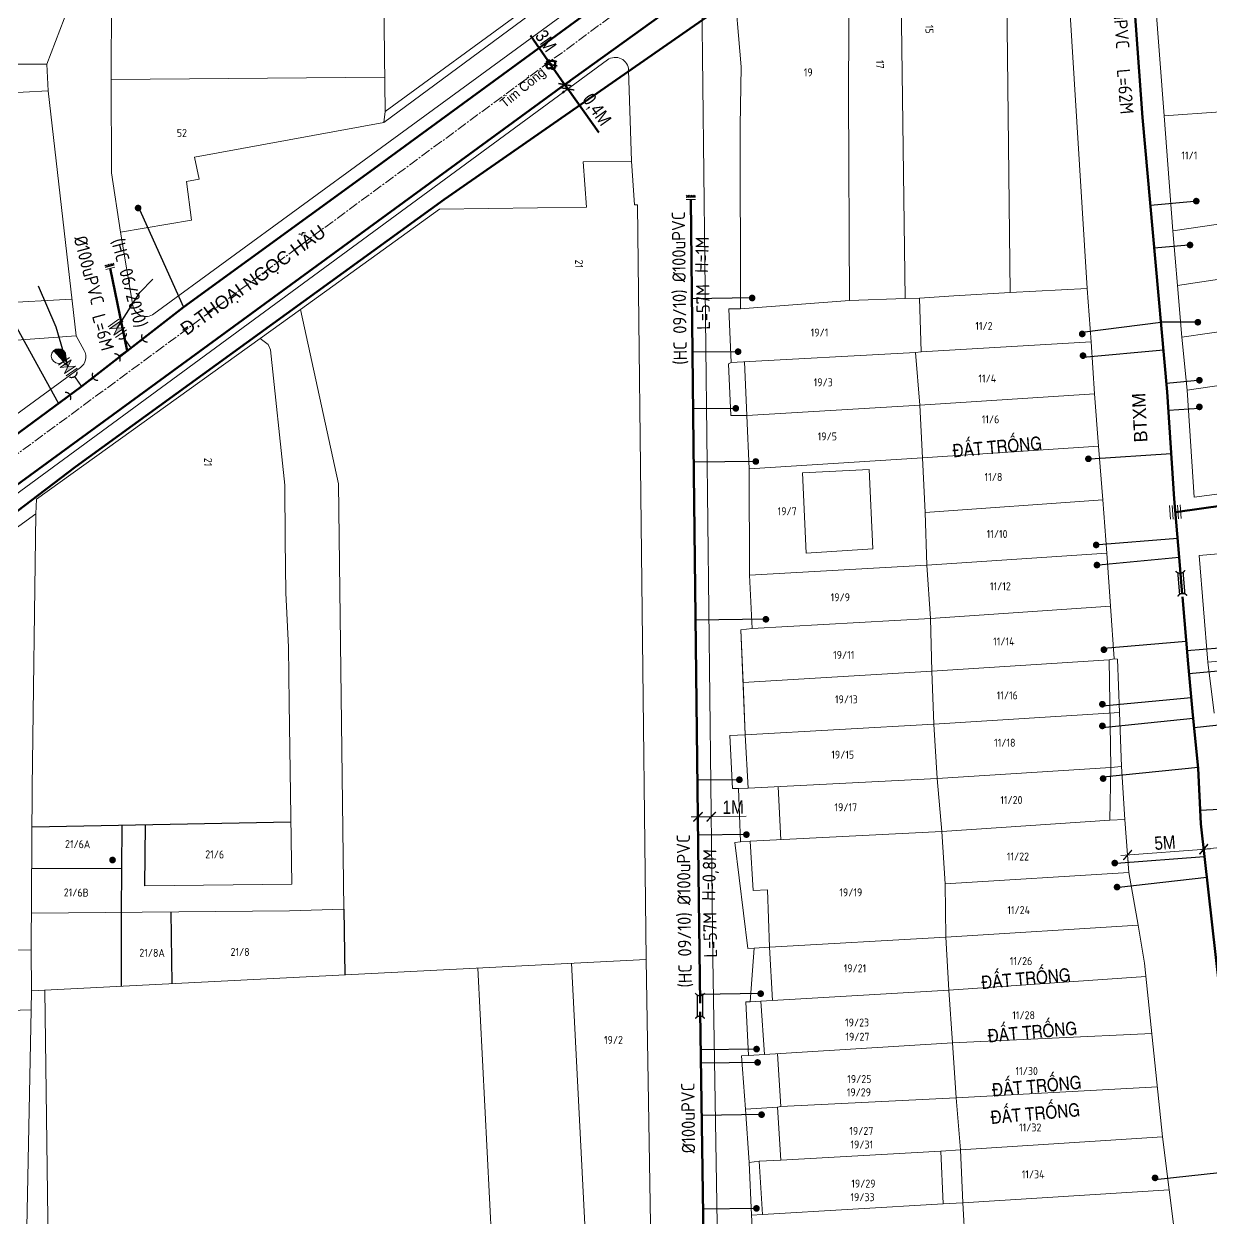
# Model space of a CAD drawing. Header units: inches. Extents: x 595615 to 1194060, y 1190840 to 2385448.
# Drawn here: x 596971.9 to 597061, y 1192614.8 to 1192704.4 of the extents above; entities that cross this region are included whole.
import ezdxf
from ezdxf.enums import TextEntityAlignment as Align

# ---------------------------------------------------------------- set-up
doc = ezdxf.new("R2010")
doc.units = ezdxf.units.IN
doc.header["$MEASUREMENT"] = 0
doc.linetypes.add('CENTER2', pattern=[1.125, 0.75, -0.125, 0.125, -0.125])
doc.layers.get('Defpoints').update_dxf_attribs({"color": 1})
for name, color, linetype, lineweight in [('Chitiet', 4, 'Continuous', 9), ('DN 100 uPVC', 4, 'Continuous', 50), ('DN 200 uPVC', 4, 'Continuous', 50), ('DN 25 PE', 40, 'Continuous', 30), ('DN 300 DI', 4, 'Continuous', 50), ('DN 50 PE', 4, 'Continuous', 50), ('DOSAU', 2, 'Continuous', 20), ('DUONG CACH LE', 112, 'Continuous', 5), ('NAM-CDAI', 220, 'Continuous', 25), ('Nen tim duong', 9, 'CENTER2', 0), ('Nen_HTHANH-TP', 9, 'Continuous', 0), ('Nen_SN-HTHANH-TP_new', 7, 'Continuous', 0), ('Nen_SN_HTHANH_old', 9, 'Continuous', 0), ('ONG CAP 3 (DADT)', 221, 'Continuous', 50), ('TEXT PIPE', 3, 'Continuous', 25), ('Text_DiaDanh', 9, 'Continuous', 0), ('Text_GiaoThong', 142, 'Continuous', 0), ('TLK 15', 220, 'Continuous', 20), ('Trucuuhoa', 1, 'Continuous', 15), ('VAN', 7, 'Continuous', 20)]:
    doc.layers.add(name, color=color, linetype=linetype, lineweight=lineweight)
doc.layers.add('ki hieu van', color=170, linetype='Continuous')
doc.styles.add('Dia Danh', font='VHELVCN_0.TTF', dxfattribs={"height": 1})
doc.styles.add('Giao Thong', font='VAPTIMN_0.TTF', dxfattribs={"height": 1})
doc.styles.add('Sonha_QTB', font='isocp.shx', dxfattribs={"height": 0.6, "bigfont": 'bigfont.shx'})
doc.styles.add('text', font='isocp2.shx')
doc.styles.add('VNI-HC', font='VHELVCN_0.TTF')
doc.dimstyles.new('DUONG KICH THUOC', dxfattribs={"dimtxt": 1, "dimasz": 0.7, "dimexe": 0.5, "dimexo": 0.3, "dimgap": 0.2, "dimtad": 1, "dimzin": 0, "dimdsep": 46, "dimtxsty": 'VNI-HC', "dimblk": 'ARCHTICK', "dimcen": 0.09, "dimdle": 0.5, "dimclrd": 256, "dimclre": 256, "dimclrt": 256, "dimadec": 0, "dimazin": 0, "dimtfac": 1, "dimtofl": 0, "dimtmove": 0, "dimatfit": 3, "dimfxl": 1, "dimtolj": 1, "dimtzin": 0, "dimlwd": -1, "dimlwe": -1, "dimarcsym": 0})

# ---------------------------------------------------------------- blocks, each defined once
blk = doc.blocks.new('ONG NOI')
at = {"layer": 'Chitiet', "ltscale": 100, "const_width": 0.1}
for points in [[(-0.946, -0.347, 0.571257), (-0.946, 0.353)], [(0.973, 0.353, 0.571257), (0.973, -0.347)]]:
    blk.add_lwpolyline(points, format="xyb", dxfattribs=at)
for points in [[(0.825, 0.203), (-0.799, 0.203)], [(0.825, -0.197), (-0.799, -0.197)]]:
    blk.add_lwpolyline(points, dxfattribs=at)
blk = doc.blocks.new('TLK 15')
at = {"layer": 'TLK 15', "linetype": 'Continuous', "const_width": 0.25}
blk.add_lwpolyline([(-0.125, 0, 1), (0.125, 0, 1)], format="xyb", close=True, dxfattribs=at)
blk = doc.blocks.new('Trucuuhoa100')
at = {"layer": 'Trucuuhoa', "linetype": 'Continuous'}
blk.add_hatch(color=256, dxfattribs=at).paths.add_polyline_path([(0.551, 0, 0.414373), (0, 0.551, 0.414055), (-0.551, 0)])
blk.add_line((-0.551, 0), (0.551, 0), dxfattribs=at)
at = {"layer": 'Trucuuhoa', "linetype": 'Continuous', "flags": 128}
blk.add_lwpolyline([(0.551, -0.019), (0.886, -0.019)], dxfattribs=at)
at = {"layer": 'Trucuuhoa', "linetype": 'Continuous'}
blk.add_circle((0, 0), 0.551, dxfattribs=at)
blk = doc.blocks.new('VAN')
at = {"layer": 'VAN'}
h = blk.add_hatch(color=256, dxfattribs=at)
h.paths.add_polyline_path([(0.207, -0.5), (0.49, 0), (0.207, 0.5)])
h.paths.add_polyline_path([(0.774, 0.5), (0.49, 0), (0.774, -0.5)])
at = {"layer": 'VAN', "ltscale": 100}
for p, q in [((0, 0.5), (0, -0.5)), ((0.774, -0.5), (0.207, 0.5)), ((0.207, -0.5), (0.774, 0.5)), ((0.207, 0.5), (0.207, -0.5)), ((0.774, 0.5), (0.774, -0.5)), ((0.981, 0.5), (0.981, -0.5))]:
    blk.add_line(p, q, dxfattribs=at)
blk = doc.blocks.new('TE+VAN')
at = {"layer": 'Chitiet', "ltscale": 100, "const_width": 0.1}
for points in [[(-0.35, 1.276, 0.571257), (0.35, 1.276)], [(1.098, 0.35, 0.571257), (1.098, -0.35)], [(0.35, -1.276, 0.571257), (-0.35, -1.276)]]:
    blk.add_lwpolyline(points, format="xyb", dxfattribs=at)
for points in [[(0, -1.076), (0, 1.076)], [(0.898, 0), (0, 0)]]:
    blk.add_lwpolyline(points, dxfattribs=at)
at = {"layer": 'VAN'}
blk.add_blockref('VAN', (1.305, 0), dxfattribs=at)
blk = doc.blocks.new('_ArchTick')
at = {"color": 0, "linetype": 'ByBlock', "const_width": 0.15}
blk.add_lwpolyline([(-0.5, -0.5), (0.5, 0.5)], dxfattribs=at)
blk = doc.blocks.new('*D105')
at = {"layer": 'Defpoints', "color": 0}
for p in [(597012.519, 1192699.85), (597012.519, 1192699.85), (597012.751, 1192699.525)]:
    blk.add_point(p, dxfattribs=at)
at = {"layer": 'DN 200 uPVC'}
for p, q in [((597012.275, 1192699.676), (597012.112, 1192699.559)), ((597012.507, 1192699.35), (597012.345, 1192699.234)), ((597012.519, 1192699.85), (597013.042, 1192699.118)), ((597012.751, 1192699.525), (597015.082, 1192696.264))]:
    blk.add_line(p, q, dxfattribs=at)
at = {"layer": 'DN 200 uPVC', "xscale": 0.7, "yscale": 0.7, "zscale": 0.7}
for p, rotation in [((597012.519, 1192699.85), 125.5593937746038), ((597012.751, 1192699.525), 305.5593937746038)]:
    blk.add_blockref('_ArchTick', p, dxfattribs=dict(at, rotation=rotation))
at = {"layer": 'DN 200 uPVC', "insert": (597014.867, 1192697.936), "char_height": 1, "attachment_point": 5, "rotation": 305.55939, "style": 'VNI-HC'}
blk.add_mtext('\\A1;0,4M', dxfattribs=at)
blk = doc.blocks.new('*D117')
at = {"layer": 'Defpoints', "color": 0}
for p in [(597011.476, 1192701.343), (597011.476, 1192701.343), (597012.519, 1192699.85)]:
    blk.add_point(p, dxfattribs=at)
at = {"layer": 'DN 200 uPVC'}
for p, q in [((597011.476, 1192701.343), (597009.952, 1192703.526)), ((597012.805, 1192699.44), (597011.476, 1192701.343)), ((597011.722, 1192701.515), (597011.886, 1192701.629)), ((597012.765, 1192700.022), (597012.929, 1192700.136))]:
    blk.add_line(p, q, dxfattribs=at)
at = {"layer": 'DN 200 uPVC', "xscale": 0.7, "yscale": 0.7, "zscale": 0.7}
for p, rotation in [((597011.476, 1192701.343), 124.9286745348301), ((597012.519, 1192699.85), 304.9286745348301)]:
    blk.add_blockref('_ArchTick', p, dxfattribs=dict(at, rotation=rotation))
at = {"layer": 'DN 200 uPVC', "insert": (597011.096, 1192703.128), "char_height": 1, "attachment_point": 5, "rotation": 304.92867, "style": 'VNI-HC'}
blk.add_mtext('\\A1;3M', dxfattribs=at)
blk = doc.blocks.new('*D126')
at = {"layer": 'Defpoints', "color": 0}
for p in [(597061.957, 1192642.675), (597061.957, 1192642.675), (597060.467, 1192642.51)]:
    blk.add_point(p, dxfattribs=at)
at = {"layer": 'DUONG CACH LE'}
for p, q in [((597059.97, 1192642.455), (597061.957, 1192642.675)), ((597060.434, 1192642.808), (597060.412, 1192643.007)), ((597061.924, 1192642.974), (597061.902, 1192643.172)), ((597061.957, 1192642.675), (597065.568, 1192643.076))]:
    blk.add_line(p, q, dxfattribs=at)
at = {"layer": 'DUONG CACH LE', "xscale": 0.7, "yscale": 0.7, "zscale": 0.7}
for p, rotation in [((597060.467, 1192642.51), 186.3268779586256), ((597061.957, 1192642.675), 6.326877958625624)]:
    blk.add_blockref('_ArchTick', p, dxfattribs=dict(at, rotation=rotation))
at = {"layer": 'DUONG CACH LE', "insert": (597064.022, 1192643.707), "char_height": 1, "attachment_point": 5, "rotation": 6.32688, "style": 'VNI-HC'}
blk.add_mtext('\\A1;1,5M', dxfattribs=at)
blk = doc.blocks.new('*D127')
at = {"layer": 'Defpoints', "color": 0}
for p in [(597054.754, 1192642.075), (597054.754, 1192642.075), (597060.467, 1192642.51)]:
    blk.add_point(p, dxfattribs=at)
at = {"layer": 'DUONG CACH LE'}
for p, q in [((597060.965, 1192642.548), (597054.256, 1192642.037)), ((597054.777, 1192641.776), (597054.792, 1192641.576)), ((597060.49, 1192642.211), (597060.505, 1192642.012))]:
    blk.add_line(p, q, dxfattribs=at)
at = {"layer": 'DUONG CACH LE', "xscale": 0.7, "yscale": 0.7, "zscale": 0.7}
for p, rotation in [((597060.467, 1192642.51), 4.356855559674067), ((597054.754, 1192642.075), 184.356855559674)]:
    blk.add_blockref('_ArchTick', p, dxfattribs=dict(at, rotation=rotation))
at = {"layer": 'DUONG CACH LE', "insert": (597057.556, 1192643.001), "char_height": 1, "attachment_point": 5, "rotation": 4.35686, "style": 'VNI-HC'}
blk.add_mtext('\\A1;5M', dxfattribs=at)
blk = doc.blocks.new('BIT')
at = {"layer": 'Chitiet', "ltscale": 100}
for p, q in [((0.35, 0), (-0.35, 0)), ((-0.303, -0.163), (-0.35, -0.21)), ((0.35, -0.163), (-0.35, -0.163)), ((-0.179, -0.163), (-0.342, -0.325)), ((-0.056, -0.163), (-0.218, -0.325)), ((0.068, -0.163), (-0.094, -0.325)), ((0.192, -0.163), (0.029, -0.325)), ((0.316, -0.163), (0.153, -0.325)), ((0.35, -0.252), (0.277, -0.325))]:
    blk.add_line(p, q, dxfattribs=at)
blk = doc.blocks.new('*D171')
at = {"layer": 'Defpoints', "color": 0}
for p in [(597022.508, 1192644.934), (597023.507, 1192644.946), (597023.507, 1192644.946)]:
    blk.add_point(p, dxfattribs=at)
at = {"layer": 'DUONG CACH LE'}
for p, q in [((597022.504, 1192645.234), (597022.502, 1192645.434)), ((597023.504, 1192645.246), (597023.502, 1192645.446)), ((597022.008, 1192644.929), (597023.507, 1192644.946)), ((597023.507, 1192644.946), (597026.119, 1192644.976))]:
    blk.add_line(p, q, dxfattribs=at)
at = {"layer": 'DUONG CACH LE', "xscale": 0.7, "yscale": 0.7, "zscale": 0.7}
for p, rotation in [((597023.507, 1192644.946), 0.6568000525254895), ((597022.508, 1192644.934), 180.6568000525255)]:
    blk.add_blockref('_ArchTick', p, dxfattribs=dict(at, rotation=rotation))
at = {"layer": 'DUONG CACH LE', "insert": (597025.155, 1192645.665), "char_height": 1, "attachment_point": 5, "rotation": 0.6568, "style": 'VNI-HC'}
blk.add_mtext('\\A1;1M', dxfattribs=at)
blk = doc.blocks.new('Kieng caunuoc')
at = {"layer": 'Chitiet', "ltscale": 100}
for p, q in [((-0.515, 0.401), (0.515, 0.401)), ((-0.515, 0.201), (0.515, 0.201)), ((-0.515, -0.201), (0.515, -0.201)), ((-0.515, -0.401), (0.515, -0.401))]:
    blk.add_line(p, q, dxfattribs=at)

msp = doc.modelspace()

# ---------------------------------------------------------------- linework, layer by layer
at = {"layer": 'DN 100 uPVC'}
msp.add_lwpolyline([(597052.136, 1192724.209), (597054.041, 1192721.185), (597054.78, 1192712.575), (597055.875, 1192697.377), (597056.642, 1192688.753), (597057.73, 1192676.821), (597058.256, 1192668.798), (597058.621, 1192664.405, 0.000102), (597058.621, 1192664.404), (597058.851, 1192661.641)], format="xyb", dxfattribs=at)
for points in [[(597021.977, 1192691.235), (597022.188, 1192672.801), (597022.557, 1192640.637), (597022.667, 1192630.959)], [(596978.412, 1192686.073), (596979.687, 1192679.896)], [(597058.868, 1192661.434), (597059.288, 1192656.407), (597059.652, 1192652.554), (597060.055, 1192648.594), (597060.256, 1192644.412), (597061.641, 1192631.947), (597063.041, 1192619.107), (597066.235, 1192590.997), (597067.817, 1192577.234), (597047.382, 1192575.937)], [(597022.675, 1192630.324), (597023.066, 1192603.221), (597023.536, 1192576.571), (597023.671, 1192571.241)]]:
    msp.add_lwpolyline(points, dxfattribs=at)
at = {"layer": 'DN 200 uPVC'}
msp.add_lwpolyline([(597011.206, 1192701.399, 0.976022), (597011.46, 1192701.109, 1.0253), (597011.764, 1192701.335, 0.520567), (597011.764, 1192701.335, 0.366731), (597011.764, 1192701.335, 0.83737), (597011.451, 1192701.599, 1.112847)], format="xyb", close=True, dxfattribs=at)
at = {"layer": 'DN 25 PE'}
for p, q in [((597060.033, 1192691.113), (597056.46, 1192690.796)), ((596980.499, 1192690.718), (596983.893, 1192683.173)), ((597059.312, 1192687.821), (597056.748, 1192687.587)), ((597026.58, 1192683.849), (597022.062, 1192683.797)), ((596970.844, 1192682.62), (596974.52, 1192675.942)), ((597051.348, 1192681.277), (597057.255, 1192682.032)), ((597060.149, 1192682.032), (597057.255, 1192682.032)), ((597025.522, 1192679.823), (597022.108, 1192679.784)), ((597051.406, 1192679.401), (597057.444, 1192679.952)), ((597060.267, 1192677.681), (597057.673, 1192677.445)), ((597025.351, 1192675.573), (597022.157, 1192675.536)), ((597060.142, 1192675.557), (597057.823, 1192675.405)), ((597026.853, 1192671.587), (597022.203, 1192671.534)), ((597051.938, 1192671.787), (597058.034, 1192672.187)), ((597052.269, 1192665.328), (597058.501, 1192665.846)), ((597052.327, 1192663.819), (597058.621, 1192664.405)), ((597027.609, 1192659.753), (597022.338, 1192659.692)), ((597052.975, 1192657.597), (597059.145, 1192658.118)), ((597061.649, 1192657.59), (597059.206, 1192657.386)), ((597061.832, 1192655.897), (597059.358, 1192655.663)), ((597052.859, 1192653.258), (597059.526, 1192653.888)), ((597052.859, 1192651.632), (597059.675, 1192652.326)), ((597062.297, 1192651.877), (597059.747, 1192651.618)), ((597052.917, 1192647.934), (597060.048, 1192648.66)), ((597025.621, 1192647.719), (597022.476, 1192647.683)), ((597062.637, 1192645.526), (597060.208, 1192645.409)), ((596991.96, 1192644.548), (596972.546, 1192644.153)), ((596979.281, 1192644.29), (596979.231, 1192637.78)), ((596981.01, 1192639.758), (596981.048, 1192644.326)), ((597026.146, 1192643.605), (597022.523, 1192643.563)), ((597053.914, 1192641.468), (597060.508, 1192641.97)), ((596979.256, 1192641.035), (596972.514, 1192641.063)), ((597054.088, 1192639.668), (597060.701, 1192640.403)), ((596979.231, 1192637.78), (596979.234, 1192632.231)), ((596982.964, 1192637.814), (596983.033, 1192632.425)), ((596995.947, 1192638.017), (596996.01, 1192633.085)), ((597027.216, 1192631.676), (597022.659, 1192631.624)), ((597026.91, 1192627.519), (597022.716, 1192627.471)), ((597026.987, 1192626.517), (597022.731, 1192626.468)), ((597027.287, 1192622.602), (597022.787, 1192622.55)), ((597056.814, 1192617.735), (597063.116, 1192618.422)), ((597026.899, 1192615.573), (597022.889, 1192615.515))]:
    msp.add_line(p, q, dxfattribs=at)
at = {"layer": 'DN 300 DI'}
msp.add_lwpolyline([(596950.519, 1192654.589), (597012.519, 1192699.85), (597012.519, 1192699.85), (597012.519, 1192699.85), (597012.519, 1192699.85), (597012.519, 1192699.85), (597012.519, 1192699.85), (597012.519, 1192699.85), (597012.519, 1192699.85), (597045.836, 1192723.843)], dxfattribs=at)
at = {"layer": 'DN 50 PE'}
msp.add_lwpolyline([(597058.34, 1192667.79), (597093.855, 1192672.791)], dxfattribs=at)
at = {"layer": 'Nen tim duong'}
for p, q in [((596981.843, 1192679.806), (597057.843, 1192735.795)), ((596931.983, 1192643.106), (596981.843, 1192679.806))]:
    msp.add_line(p, q, dxfattribs=at)
at = {"layer": 'Nen_HTHANH-TP', "linetype": 'Continuous'}
for p, q in [((597045.573, 1192716.977), (597045.93, 1192684.258)), ((597056.307, 1192712.696), (597057.509, 1192697.507)), ((596978.497, 1192711.753), (596978.487, 1192700.223)), ((596999.029, 1192697.84), (596998.898, 1192711.22)), ((596998.949, 1192697.02), (597018.088, 1192711.165)), ((597033.738, 1192710.938), (597033.833, 1192704.178)), ((597038.05, 1192683.801), (597037.708, 1192710.971)), ((596998.101, 1192694.659), (597018.08, 1192709.264)), ((597050.209, 1192709.121), (597051.719, 1192684.572)), ((597022.798, 1192706.836), (597023.63, 1192634.293)), ((596975.282, 1192705.641), (596973.656, 1192701.379)), ((597009.532, 1192705.488), (596999.029, 1192697.84)), ((597033.833, 1192704.178), (597033.798, 1192699.048)), ((596973.656, 1192701.379), (596963.326, 1192701.411)), ((596973.656, 1192701.379), (596973.737, 1192699.379)), ((597025.679, 1192696.771), (597025.746, 1192701.181)), ((597025.746, 1192701.181), (597025.679, 1192696.771)), ((596978.487, 1192700.223), (596999.006, 1192700.41)), ((596978.487, 1192700.223), (596978.502, 1192693.233)), ((596965.728, 1192698.973), (596973.737, 1192699.379)), ((596973.737, 1192699.379), (596975.851, 1192681.015)), ((597033.798, 1192699.048), (597033.89, 1192683.658)), ((596998.949, 1192697.02), (596999.029, 1192697.84)), ((597057.509, 1192697.507), (597061.719, 1192697.81)), ((597057.509, 1192697.507), (597058.136, 1192688.888)), ((596984.741, 1192694.418), (596998.949, 1192697.02)), ((597025.701, 1192683.041), (597025.679, 1192696.771)), ((597025.679, 1192696.771), (597025.701, 1192683.041)), ((596985.073, 1192692.769), (596984.741, 1192694.418)), ((597017.522, 1192694.105), (597013.892, 1192694.052)), ((597013.892, 1192694.052), (597017.522, 1192694.105)), ((597013.892, 1192694.052), (597014.154, 1192690.662)), ((597017.744, 1192690.835), (597017.522, 1192694.105)), ((597017.522, 1192694.105), (597017.744, 1192690.835)), ((596978.502, 1192693.233), (596979.186, 1192688.774)), ((596984.123, 1192692.588), (596985.073, 1192692.769)), ((596984.505, 1192689.678), (596984.123, 1192692.588)), ((597003.114, 1192690.503), (596992.681, 1192682.995)), ((597014.154, 1192690.662), (597003.114, 1192690.503)), ((597017.984, 1192690.825), (597017.744, 1192690.835)), ((597017.744, 1192690.835), (597017.984, 1192690.825)), ((597018.63, 1192634.236), (597017.984, 1192690.825)), ((597017.984, 1192690.825), (597018.63, 1192634.236)), ((596979.186, 1192688.774), (596984.505, 1192689.678)), ((597062.425, 1192689.511), (597058.136, 1192688.888)), ((597058.136, 1192688.888), (597058.489, 1192684.798)), ((597058.489, 1192684.798), (597077.287, 1192687.573)), ((597058.812, 1192680.908), (597058.489, 1192684.798)), ((597041.72, 1192684.004), (597039.14, 1192683.842)), ((597045.93, 1192684.258), (597041.72, 1192684.004)), ((597051.719, 1192684.572), (597045.93, 1192684.258)), ((597051.719, 1192684.572), (597052.013, 1192680.573)), ((596975.534, 1192683.771), (596966.7, 1192683.294)), ((596992.681, 1192682.995), (596989.662, 1192680.812)), ((596992.681, 1192682.995), (596995.541, 1192669.907)), ((597025.701, 1192683.041), (597024.831, 1192683.031)), ((597025.701, 1192683.041), (597024.831, 1192683.031)), ((597024.831, 1192683.031), (597025.004, 1192679.001)), ((597024.831, 1192683.031), (597025.004, 1192679.001)), ((597033.89, 1192683.658), (597025.701, 1192683.041)), ((597038.05, 1192683.801), (597033.89, 1192683.658)), ((597039.14, 1192683.842), (597038.05, 1192683.801)), ((597039.273, 1192679.822), (597039.14, 1192683.842)), ((597058.812, 1192680.908), (597077.48, 1192683.653)), ((596975.851, 1192681.015), (596962.923, 1192680.081)), ((596989.662, 1192680.812), (596972.862, 1192668.749)), ((596990.253, 1192680.373), (596989.662, 1192680.812)), ((596990.433, 1192679.973), (596990.253, 1192680.373)), ((597052.013, 1192680.573), (597039.273, 1192679.822)), ((597052.013, 1192680.573), (597052.266, 1192676.673)), ((597059.225, 1192676.938), (597058.812, 1192680.908)), ((596991.511, 1192669.804), (596990.433, 1192679.973)), ((597025.004, 1192679.001), (597038.833, 1192679.762)), ((597038.833, 1192679.762), (597039.273, 1192679.822)), ((597039.166, 1192675.822), (597038.833, 1192679.762)), ((597059.225, 1192676.938), (597078.373, 1192679.714)), ((597025.004, 1192679.001), (597024.794, 1192678.921)), ((597025.004, 1192679.001), (597024.794, 1192678.921)), ((597024.967, 1192675.041), (597024.794, 1192678.921)), ((597024.794, 1192678.921), (597024.967, 1192675.041)), ((597026.167, 1192675.042), (597026.004, 1192679.052)), ((597059.752, 1192668.909), (597059.225, 1192676.938)), ((597039.166, 1192675.822), (597026.167, 1192675.042)), ((597052.266, 1192676.673), (597039.166, 1192675.822)), ((597039.166, 1192675.822), (597039.37, 1192671.852)), ((597052.266, 1192676.673), (597052.579, 1192672.733)), ((597026.167, 1192675.042), (597024.967, 1192675.041)), ((597024.967, 1192675.041), (597026.167, 1192675.042)), ((597026.167, 1192675.042), (597026.35, 1192671.042)), ((597026.167, 1192675.042), (597026.35, 1192671.042)), ((597052.579, 1192672.733), (597039.37, 1192671.852)), ((597052.579, 1192672.733), (597052.882, 1192668.723)), ((597039.37, 1192671.852), (597026.35, 1192671.042)), ((597039.563, 1192667.753), (597039.37, 1192671.852)), ((597026.35, 1192671.042), (597026.387, 1192663.062)), ((597026.35, 1192671.042), (597026.387, 1192663.062)), ((597030.35, 1192670.735), (597035.37, 1192670.979)), ((597030.35, 1192670.735), (597030.625, 1192664.715)), ((597035.645, 1192665.049), (597035.37, 1192670.979)), ((596991.535, 1192665.694), (596991.511, 1192669.804)), ((596995.541, 1192669.907), (596995.947, 1192638.017)), ((596972.862, 1192668.749), (596972.833, 1192667.669)), ((597039.563, 1192667.753), (597052.882, 1192668.723)), ((597052.882, 1192668.723), (597053.195, 1192664.714)), ((597059.752, 1192668.909), (597064.261, 1192669.522)), ((597039.686, 1192663.823), (597039.563, 1192667.753)), ((597060.115, 1192664.529), (597099.043, 1192668.181)), ((596963.079, 1192660.601), (596972.833, 1192667.669)), ((596972.549, 1192647.168), (596972.833, 1192667.669)), ((596991.578, 1192661.734), (596991.535, 1192665.694)), ((597030.625, 1192664.715), (597035.645, 1192665.049)), ((597053.195, 1192664.714), (597039.686, 1192663.823)), ((597053.195, 1192664.714), (597053.469, 1192660.734)), ((597060.115, 1192664.529), (597060.782, 1192656.54)), ((597026.387, 1192663.062), (597039.686, 1192663.823)), ((597039.686, 1192663.823), (597039.959, 1192659.803)), ((597026.387, 1192663.062), (597026.59, 1192659.062)), ((597026.59, 1192659.062), (597026.387, 1192663.062)), ((596991.781, 1192657.664), (596991.578, 1192661.734)), ((597053.469, 1192660.734), (597039.959, 1192659.803)), ((597053.469, 1192660.734), (597053.752, 1192656.784)), ((597039.959, 1192659.803), (597026.59, 1192659.062)), ((597040.062, 1192655.853), (597039.959, 1192659.803)), ((597026.59, 1192659.062), (597025.74, 1192658.961)), ((597026.59, 1192659.062), (597025.74, 1192658.961)), ((597025.74, 1192658.961), (597025.893, 1192655.021)), ((597025.74, 1192658.961), (597026.046, 1192651.082)), ((597060.782, 1192656.54), (597080.791, 1192658.256)), ((596991.834, 1192653.474), (596991.781, 1192657.664)), ((597053.382, 1192656.704), (597040.062, 1192655.853)), ((597053.752, 1192656.784), (597053.382, 1192656.704)), ((597053.382, 1192656.704), (597053.488, 1192648.634)), ((597053.752, 1192656.784), (597053.992, 1192656.764)), ((597053.992, 1192656.764), (597054.145, 1192652.754)), ((597061.245, 1192652.71), (597060.782, 1192656.54)), ((597040.062, 1192655.853), (597025.893, 1192655.021)), ((597040.206, 1192651.893), (597040.062, 1192655.853)), ((597025.893, 1192655.021), (597026.046, 1192651.082)), ((596992.025, 1192639.884), (596991.834, 1192653.474)), ((597054.145, 1192652.754), (597040.206, 1192651.893)), ((597054.145, 1192652.754), (597054.298, 1192648.704)), ((597026.046, 1192651.082), (597040.206, 1192651.893)), ((597040.206, 1192651.893), (597040.469, 1192647.813)), ((597024.896, 1192651.041), (597026.046, 1192651.082)), ((597026.046, 1192651.082), (597024.896, 1192651.041)), ((597025.1, 1192647.051), (597024.896, 1192651.041)), ((597024.896, 1192651.041), (597025.1, 1192647.051)), ((597026.046, 1192651.082), (597026.27, 1192647.082)), ((597053.488, 1192648.634), (597040.469, 1192647.813)), ((597053.488, 1192648.634), (597053.431, 1192644.684)), ((597054.298, 1192648.704), (597053.488, 1192648.634)), ((597054.298, 1192648.704), (597054.551, 1192644.735)), ((596972.479, 1192634.958), (596972.549, 1192647.168)), ((597040.469, 1192647.813), (597026.27, 1192647.082)), ((597028.529, 1192647.194), (597028.733, 1192643.224)), ((597040.812, 1192643.844), (597040.469, 1192647.813)), ((597025.1, 1192647.051), (597025.55, 1192647.051)), ((597025.55, 1192647.051), (597025.1, 1192647.051)), ((597026.27, 1192647.082), (597025.55, 1192647.051)), ((597025.55, 1192647.051), (597025.713, 1192643.051)), ((597025.55, 1192647.051), (597025.713, 1192643.051)), ((597053.431, 1192644.684), (597040.812, 1192643.844)), ((597054.551, 1192644.735), (597053.431, 1192644.684)), ((597054.551, 1192644.735), (597054.855, 1192640.755)), ((597026.433, 1192643.102), (597040.812, 1192643.844)), ((597041.065, 1192639.914), (597040.812, 1192643.844)), ((597025.713, 1192643.051), (597025.283, 1192643.021)), ((597025.283, 1192643.021), (597025.713, 1192643.051)), ((597025.283, 1192643.021), (597026.259, 1192635.062)), ((597025.283, 1192643.021), (597026.259, 1192635.062)), ((597025.713, 1192643.051), (597026.433, 1192643.102)), ((597026.433, 1192643.102), (597026.656, 1192639.422)), ((597054.855, 1192640.755), (597041.065, 1192639.914)), ((597054.855, 1192640.755), (597055.538, 1192636.815)), ((596981.01, 1192639.758), (596992.025, 1192639.884)), ((597026.656, 1192639.422), (597027.736, 1192639.453)), ((597027.879, 1192635.163), (597027.736, 1192639.453)), ((597041.065, 1192639.914), (597041.109, 1192635.924)), ((596991.867, 1192637.894), (596972.495, 1192637.72)), ((596995.947, 1192638.017), (596991.867, 1192637.894)), ((597041.109, 1192635.924), (597055.538, 1192636.815)), ((597055.538, 1192636.815), (597056.03, 1192633.966)), ((597041.109, 1192635.924), (597027.879, 1192635.163)), ((597041.109, 1192635.924), (597041.342, 1192631.934)), ((596972.479, 1192634.958), (596968.589, 1192634.915)), ((596972.492, 1192631.888), (596972.479, 1192634.958)), ((597026.259, 1192635.062), (597026.719, 1192635.092)), ((597026.719, 1192635.092), (597026.259, 1192635.062)), ((597026.719, 1192635.092), (597026.432, 1192631.072)), ((597026.719, 1192635.092), (597026.432, 1192631.072)), ((597027.879, 1192635.163), (597026.719, 1192635.092)), ((597028.112, 1192631.163), (597027.879, 1192635.163)), ((597018.63, 1192634.236), (596972.492, 1192631.888)), ((597014.117, 1192612.702), (597013.03, 1192633.951)), ((597018.967, 1192612.806), (597018.63, 1192634.236)), ((597018.63, 1192634.236), (597018.967, 1192612.806)), ((597023.629, 1192634.314), (597023.967, 1192612.885)), ((597057.371, 1192620.927), (597056.03, 1192633.966)), ((597007.067, 1192612.586), (597006, 1192633.595)), ((596973.758, 1192611.739), (596973.492, 1192631.939)), ((597027.232, 1192631.113), (597041.342, 1192631.934)), ((597041.342, 1192631.934), (597041.615, 1192627.984)), ((596972.483, 1192630.458), (596972.492, 1192631.888)), ((597026.102, 1192631.052), (597026.432, 1192631.072)), ((597026.432, 1192631.072), (597026.102, 1192631.052)), ((597026.306, 1192627.042), (597026.102, 1192631.052)), ((597026.102, 1192631.052), (597026.306, 1192627.042)), ((597026.432, 1192631.072), (597027.232, 1192631.113)), ((597027.232, 1192631.113), (597027.496, 1192627.113)), ((596963.113, 1192630.201), (596972.483, 1192630.458)), ((596972.483, 1192630.458), (596972.079, 1192610.778)), ((597041.615, 1192627.984), (597026.306, 1192627.042)), ((597041.615, 1192627.984), (597041.878, 1192623.854)), ((597026.306, 1192627.042), (597025.786, 1192627.021)), ((597026.306, 1192627.042), (597025.786, 1192627.021)), ((597025.786, 1192627.021), (597026.079, 1192623.022)), ((597025.786, 1192627.021), (597026.079, 1192623.022)), ((597028.719, 1192623.204), (597028.476, 1192627.174)), ((597041.878, 1192623.854), (597028.719, 1192623.204)), ((597041.878, 1192623.854), (597042.201, 1192619.955)), ((597028.469, 1192623.154), (597026.079, 1192623.022)), ((597026.079, 1192623.022), (597026.342, 1192619.012)), ((597026.079, 1192623.022), (597026.342, 1192619.012)), ((597028.719, 1192623.204), (597028.469, 1192623.154)), ((597028.722, 1192619.184), (597028.469, 1192623.154)), ((597042.201, 1192619.955), (597057.371, 1192620.927)), ((597057.371, 1192620.927), (597058.377, 1192612.978)), ((597040.731, 1192619.873), (597028.722, 1192619.184)), ((597040.731, 1192619.873), (597042.201, 1192619.955)), ((597040.731, 1192619.873), (597040.915, 1192615.914)), ((597042.201, 1192619.955), (597042.385, 1192615.995)), ((597026.342, 1192619.012), (597027.102, 1192619.102)), ((597026.342, 1192619.012), (597026.525, 1192615.052)), ((597026.342, 1192619.012), (597026.525, 1192615.052)), ((597027.102, 1192619.102), (597028.722, 1192619.184)), ((597027.102, 1192619.102), (597027.345, 1192615.113)), ((597040.915, 1192615.914), (597027.345, 1192615.113)), ((597040.915, 1192615.914), (597042.385, 1192615.995)), ((597042.385, 1192615.995), (597042.608, 1192611.965)), ((597027.345, 1192615.113), (597026.525, 1192615.052)), ((597026.525, 1192615.052), (597026.779, 1192611.052)), ((597026.525, 1192615.052), (597026.779, 1192611.052))]:
    msp.add_line(p, q, dxfattribs=at)
for points in [[(597025.746, 1192701.181), (597025.178, 1192707.961, -0.263098), (597025.589, 1192708.856), (597030.977, 1192712.746)], [(597017.522, 1192694.105), (597017.31, 1192700.927, 0.603833), (597015.718, 1192701.702), (596906.72, 1192621.695)], [(596979.186, 1192688.774), (596980.101, 1192683.298, 0.558154), (596981.678, 1192682.655), (596998.101, 1192694.659)], [(596975.851, 1192681.015), (596976.455, 1192679.918, -0.377179), (596976.169, 1192678.629), (596945.553, 1192656.252, -0.357152), (596940.493, 1192656.53), (596935.801, 1192660.823)]]:
    msp.add_lwpolyline(points, format="xyb", dxfattribs=at)
at = {"layer": 'Nen_HTHANH-TP'}
for points in [[(597041.342, 1192631.934), (597056.133, 1192632.962)], [(597041.615, 1192627.984), (597056.572, 1192628.694)], [(597041.878, 1192623.854), (597056.985, 1192624.679)], [(597042.385, 1192615.995), (597057.874, 1192616.952)]]:
    msp.add_lwpolyline(points, dxfattribs=at)
at = {"layer": 'ONG CAP 3 (DADT)'}
for points in [[(596701.615, 1192451.078), (596704.546, 1192450.812), (596705.787, 1192452.672), (596718.166, 1192465.762), (596724.781, 1192472.149), (596735.766, 1192482.012), (596751.45, 1192497.665), (596761.731, 1192507.289), (596776.075, 1192520.719), (596795.232, 1192534.687), (596816.337, 1192551.762), (596835.116, 1192568.139), (596865.837, 1192590.983), (596893.028, 1192609.89), (596907.465, 1192620.071), (596929.902, 1192635.746), (596944.814, 1192647.181), (596960.88, 1192659.85), (596975.802, 1192671.189), (597003.46, 1192691.243), (597038.995, 1192715.928)], [(597018.568, 1192708.448), (596998.189, 1192693.534), (596983.893, 1192683.173), (596976.254, 1192677.221), (596959.722, 1192665.026)]]:
    msp.add_lwpolyline(points, dxfattribs=at)

# ---------------------------------------------------------------- block references
at = {"layer": 'Chitiet'}
for name, p, rotation in [('BIT', (597021.977, 1192691.235), 181.6362736646446), ('BIT', (596978.412, 1192686.073), 193.9607288751908), ('TE+VAN', (596979.959, 1192680.108), 124.9303221609591), ('TE+VAN', (596976.254, 1192677.221), 124.9303221609591), ('Kieng caunuoc', (597058.339, 1192667.794), 94.43769682777065), ('ONG NOI', (597058.783, 1192662.461), 274.768326950864), ('ONG NOI', (597022.667, 1192630.744), 90.0407352488989)]:
    msp.add_blockref(name, p, dxfattribs=dict(at, rotation=rotation))
at = {"layer": 'DN 200 uPVC', "xscale": 0.48, "yscale": 0.48, "zscale": 0.48, "rotation": 359.9999999934133}
msp.add_blockref('TLK 15', (597011.476, 1192701.343), dxfattribs=at)
at = {"layer": 'DN 200 uPVC', "xscale": 0.4799999999813735, "yscale": 0.4799999999813735, "zscale": 0.48}
msp.add_blockref('TLK 15', (597011.476, 1192701.343), dxfattribs=at)
at = {"layer": 'TLK 15', "rotation": 359.9999999934133}
for p in [(597059.908, 1192691.113), (596980.499, 1192690.593), (597059.437, 1192687.821), (597060.024, 1192682.032), (597051.348, 1192681.152), (597051.406, 1192679.526), (597060.142, 1192677.681), (597060.142, 1192675.682), (597051.813, 1192671.787), (597052.394, 1192665.328), (597052.452, 1192663.819), (597052.975, 1192657.472), (597052.859, 1192653.383), (597052.859, 1192651.757), (597052.917, 1192647.809), (597053.789, 1192641.468), (597053.963, 1192639.668), (597056.814, 1192617.86)]:
    msp.add_blockref('TLK 15', p, dxfattribs=at)
at = {"layer": 'TLK 15'}
for p in [(597059.908, 1192691.113), (596980.499, 1192690.593), (597059.437, 1192687.821), (597026.58, 1192683.849), (597060.024, 1192682.032), (597051.348, 1192681.152), (597025.522, 1192679.823), (597051.406, 1192679.526), (597060.142, 1192677.681), (597025.351, 1192675.573), (597060.142, 1192675.682), (597026.853, 1192671.587), (597051.813, 1192671.787), (597052.394, 1192665.328), (597052.452, 1192663.819), (597027.609, 1192659.753), (597052.975, 1192657.472), (597052.859, 1192653.383), (597052.859, 1192651.757), (597052.917, 1192647.809), (597025.621, 1192647.719), (597026.146, 1192643.605), (596978.58, 1192641.699), (596978.58, 1192641.699), (597053.789, 1192641.468), (597053.963, 1192639.668), (597027.216, 1192631.676), (597026.91, 1192627.519), (597026.987, 1192626.517), (597027.287, 1192622.602), (597056.814, 1192617.86), (597026.899, 1192615.573)]:
    msp.add_blockref('TLK 15', p, dxfattribs=at)
at = {"layer": 'Trucuuhoa', "rotation": 312.3162103544476}
msp.add_blockref('Trucuuhoa100', (596974.53, 1192679.493), dxfattribs=at)

# ---------------------------------------------------------------- texts
at = {"layer": 'DOSAU', "style": 'text'}
for s, p in [('H=1M', (597023.272, 1192685.717)), ('H=0,8M', (597023.801, 1192638.63))]:
    msp.add_text(s, height=1, rotation=88.43929, dxfattribs=at).set_placement(p)
at = {"layer": 'NAM-CDAI', "style": 'text'}
for s, rotation, p in [('L=62M', 274.83357, (597053.939, 1192700.988)), ('(HC 06/2010)', 285.25146, (596978.448, 1192688.162)), ('L=57M', 90.97862, (597023.426, 1192681.475)), ('(HC 09/10)', 90.97862, (597021.696, 1192678.847)), ('L=6M', 285.25146, (596977.028, 1192682.493)), ('(HC 09/10)', 90.97862, (597022.062, 1192632.139)), ('L=57M', 90.97862, (597023.955, 1192634.387))]:
    msp.add_text(s, height=1, rotation=rotation, dxfattribs=at).set_placement(p)
at = {"layer": 'Nen_SN-HTHANH-TP_new', "style": 'Sonha_QTB'}
for s, rotation, p in [('15', 269.37363, (597039.882, 1192704.004)), ('19', 0.04623, (597030.788, 1192700.769)), ('17', 269.37363, (597036.17, 1192701.375)), ('52', 0.04623, (596983.784, 1192696.226)), ('11/1', 0.04623, (597059.385, 1192694.534)), ('21', 269.37363, (597013.593, 1192686.409)), ('19/1', 0.04623, (597031.631, 1192681.258)), ('11/2', 0.04623, (597043.975, 1192681.752)), ('19/3', 0.04623, (597031.912, 1192677.526)), ('11/4', 0.04623, (597044.223, 1192677.809)), ('11/6', 0.04623, (597044.466, 1192674.75)), ('19/5', 0.04623, (597032.218, 1192673.466)), ('21', 269.37363, (596985.751, 1192671.545)), ('11/8', 0.04623, (597044.688, 1192670.424)), ('19/7', 0.04623, (597029.203, 1192667.854)), ('11/10', 0.04623, (597044.958, 1192666.149)), ('11/12', 0.04623, (597045.205, 1192662.229)), ('19/9', 0.04623, (597033.195, 1192661.401)), ('11/14', 0.04623, (597045.466, 1192658.09)), ('19/11', 0.04623, (597033.451, 1192657.079)), ('11/16', 0.04623, (597045.721, 1192654.046)), ('19/13', 0.04623, (597033.648, 1192653.752)), ('11/18', 0.04623, (597045.536, 1192650.495)), ('19/15', 0.04623, (597033.374, 1192649.597)), ('11/20', 0.04623, (597046.033, 1192646.196)), ('19/17', 0.04623, (597033.607, 1192645.656)), ('21/6A', 359.39322, (596975.964, 1192642.887)), ('21/6', 359.39322, (596986.247, 1192642.12)), ('11/22', 0.04623, (597046.524, 1192641.962)), ('21/6B', 359.39322, (596975.858, 1192639.259)), ('19/19', 0.04623, (597033.984, 1192639.271)), ('11/24', 0.04623, (597046.577, 1192637.943)), ('21/8A', 359.39322, (596981.549, 1192634.734)), ('21/8', 359.39322, (596988.151, 1192634.807)), ('19/21', 0.04623, (597034.293, 1192633.579)), ('11/26', 0.04623, (597046.758, 1192634.12)), ('11/28', 0.04623, (597046.951, 1192630.062)), ('19/23', 0.04623, (597034.453, 1192629.513)), ('19/2', 0.04623, (597016.173, 1192628.205)), ('11/30', 0.04623, (597047.183, 1192625.877)), ('19/25', 0.04623, (597034.62, 1192625.272)), ('19/27', 0.04623, (597034.773, 1192621.384)), ('11/32', 0.04623, (597047.445, 1192621.64)), ('19/29', 0.04623, (597034.929, 1192617.428)), ('11/34', 0.04623, (597047.662, 1192618.129))]:
    msp.add_text(s, height=0.6, rotation=rotation, dxfattribs=at).set_placement(p, align=Align.MIDDLE)
at = {"layer": 'Nen_SN_HTHANH_old', "style": 'Sonha_QTB'}
for s, p in [('19/27', (597034.48, 1192628.445)), ('19/29', (597034.588, 1192624.279)), ('19/31', (597034.805, 1192620.361)), ('19/33', (597034.859, 1192616.412))]:
    msp.add_text(s, height=0.6, rotation=0.04623, dxfattribs=at).set_placement(p, align=Align.MIDDLE)
at = {"layer": 'TEXT PIPE', "style": 'text'}
for rotation, p in [(274.49845, (597053.484, 1192707.788)), (90.6435, (597021.599, 1192685.035)), (284.91635, (596975.645, 1192688.36)), (90.6435, (597021.966, 1192638.327)), (90.6435, (597022.307, 1192619.697))]:
    msp.add_text('%%c100uPVC', height=1, rotation=rotation, dxfattribs=at).set_placement(p)
at = {"layer": 'Text_DiaDanh', "linetype": 'Continuous', "style": 'Dia Danh'}
for p in [(597044.952, 1192672.899), (597047.102, 1192633.021), (597047.59, 1192629.018), (597047.915, 1192624.961), (597047.806, 1192622.905)]:
    msp.add_text('ÑAÁT TROÁNG', height=1, rotation=5.1497, dxfattribs=at).set_placement(p, align=Align.MIDDLE)
at = {"layer": 'Text_GiaoThong', "linetype": 'Continuous', "style": 'Giao Thong'}
for s, height, rotation, p in [('Tim Coáng', 0.7, 39.52849, (597009.406, 1192699.575)), ('Ñ.THOAÏI NGOÏC HAÀU', 1, 35.74342, (596989.096, 1192685.231)), ('BTXM', 1, 92.86543, (597055.659, 1192674.875))]:
    msp.add_text(s, height=height, rotation=rotation, dxfattribs=at).set_placement(p, align=Align.MIDDLE)

# ---------------------------------------------------------------- dimensions: what is measured, and where the dimension line sits
at = {"layer": 'DN 200 uPVC'}
dim = msp.add_aligned_dim(p1=(597012.519, 1192699.85), p2=(597011.476, 1192701.343), distance=0, text='3M', dimstyle='DUONG KICH THUOC', override={"dimpost": 'M'}, dxfattribs=at)
dim.commit()
dim.dimension.update_dxf_attribs({"geometry": '*D117', "text_midpoint": (597011.096, 1192703.128)})
dim = msp.add_linear_dim(base=(597012.519, 1192699.85), p1=(597012.751, 1192699.525), p2=(597012.519, 1192699.85), angle=125.55939, text='0,4M', dimstyle='DUONG KICH THUOC', override={"dimpost": 'M'}, dxfattribs=at)
dim.commit()
dim.dimension.update_dxf_attribs({"geometry": '*D105', "text_midpoint": (597014.219, 1192697.472), "dimtype": 161})
at = {"layer": 'DUONG CACH LE'}
for p1, p2, text, picture, middle in [((597022.508, 1192644.934), (597023.507, 1192644.946), '1M', '*D171', (597025.155, 1192645.665)), ((597060.467, 1192642.51), (597061.957, 1192642.675), '1,5M', '*D126', (597064.022, 1192643.707)), ((597060.467, 1192642.51), (597054.754, 1192642.075), '5M', '*D127', (597057.556, 1192643.001))]:
    dim = msp.add_aligned_dim(p1=p1, p2=p2, distance=0, text=text, dimstyle='DUONG KICH THUOC', override={"dimpost": 'M'}, dxfattribs=at)
    dim.commit()
    dim.dimension.update_dxf_attribs({"geometry": picture, "text_midpoint": middle})

# ---------------------------------------------------------------- leaders
at = {"layer": 'ki hieu van'}
for points in [[(596978.931, 1192681.58), (596980.629, 1192684.257), (596981.592, 1192685.25)], [(596975.226, 1192678.693), (596974.347, 1192681.651), (596973.019, 1192684.739)]]:
    msp.add_leader(points, dimstyle='DUONG KICH THUOC', override={"dimgap": 0.2, "dimtad": 0}, dxfattribs=at)

doc.saveas('drawing.dxf')
